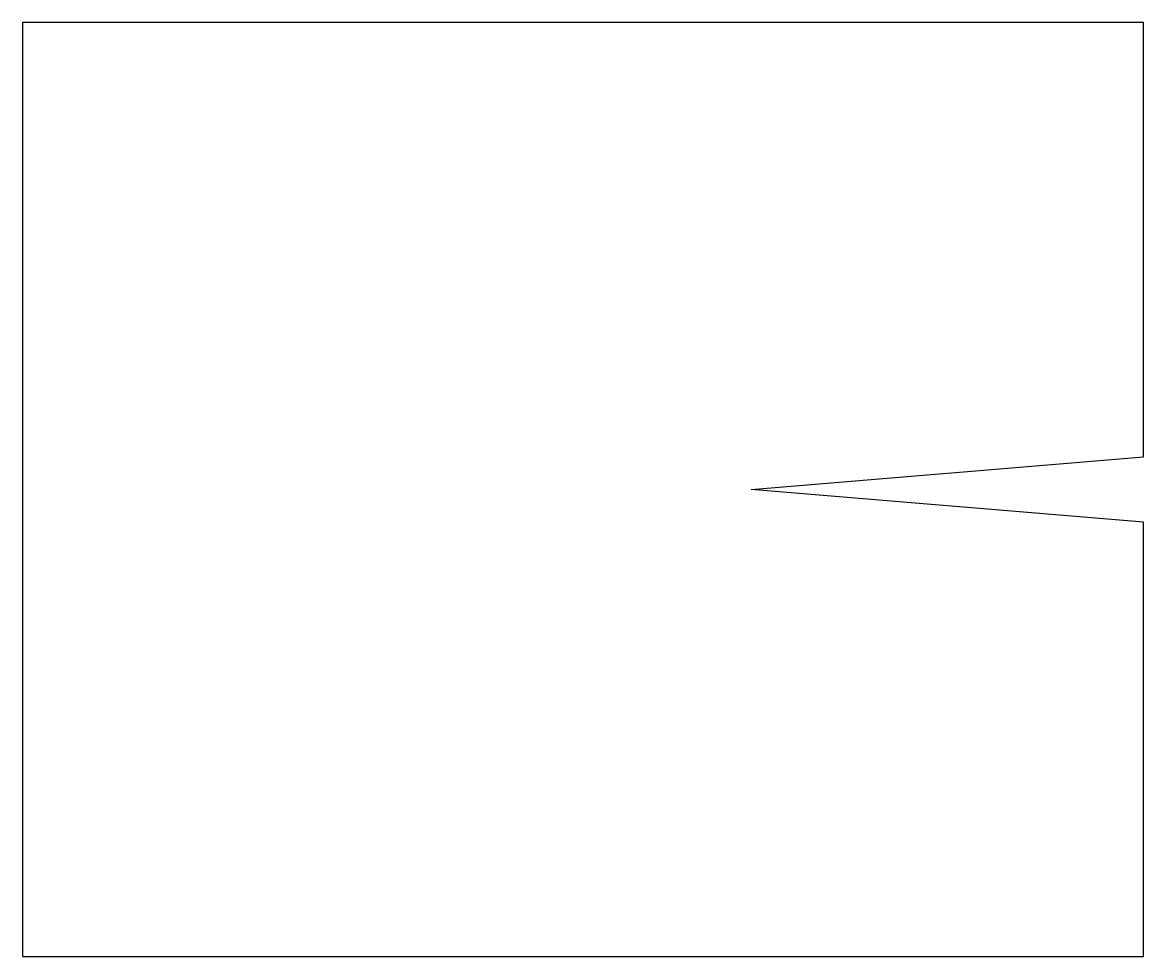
# Model space of a CAD drawing. Header units: millimetres. Extents: x 0 to 120, y 0 to 100.
import ezdxf

# ---------------------------------------------------------------- set-up
doc = ezdxf.new("R2010")
doc.units = ezdxf.units.MM

msp = doc.modelspace()

# ---------------------------------------------------------------- linework, layer by layer
for p, q in [((120, 100), (0, 100)), ((0, 100), (0, 0)), ((120, 53.5), (120, 100)), ((78, 50), (120, 53.5)), ((120, 46.5), (78, 50)), ((120, 0), (120, 46.5)), ((0, 0), (120, 0))]:
    msp.add_line(p, q)

doc.saveas('drawing.dxf')
